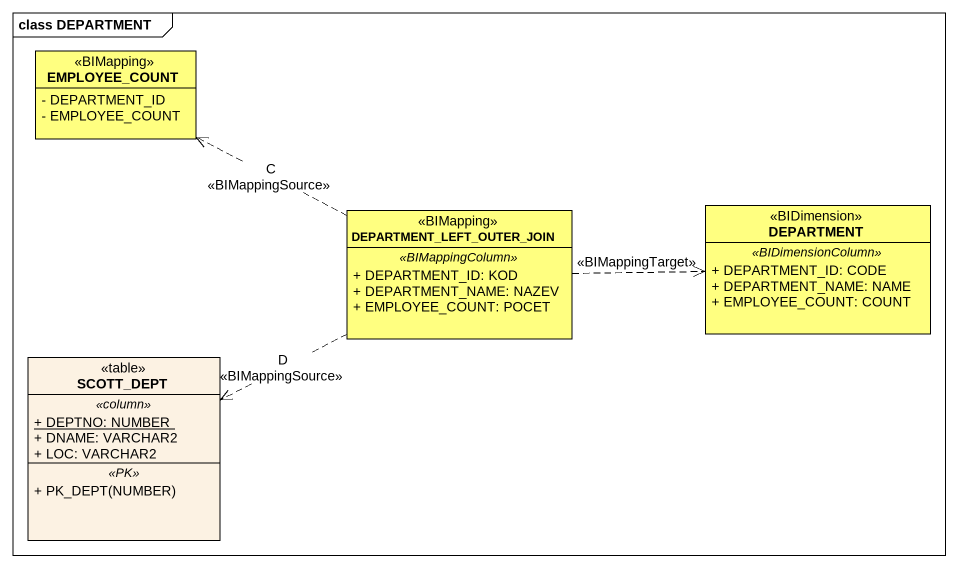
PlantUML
@startuml
mainframe class DEPARTMENT
hide circle
hide empty members
skinparam classAttributeIconSize 0
class EMPLOYEE_COUNT <<BIMapping>> #FFFF80 {
  - DEPARTMENT_ID
  - EMPLOYEE_COUNT
}
class DEPARTMENT_LEFT_OUTER_JOIN <<BIMapping>> #FFFF80 {
  .. <<BIMappingColumn>> ..
  + DEPARTMENT_ID: KOD
  + DEPARTMENT_NAME: NAZEV
  + EMPLOYEE_COUNT: POCET
}
class DEPARTMENT <<BIDimension>> #FFFF80 {
  .. <<BIDimensionColumn>> ..
  + DEPARTMENT_ID: CODE
  + DEPARTMENT_NAME: NAME
  + EMPLOYEE_COUNT: COUNT
}
class SCOTT_DEPT <<table>> {
  .. <<column>> ..
  {static} + DEPTNO: NUMBER
  + DNAME: VARCHAR2
  + LOC: VARCHAR2
  .. <<PK>> ..
  + PK_DEPT(NUMBER)
}
DEPARTMENT_LEFT_OUTER_JOIN .left.> EMPLOYEE_COUNT : C\n<<BIMappingSource>>
DEPARTMENT_LEFT_OUTER_JOIN .right.> DEPARTMENT : <<BIMappingTarget>>
DEPARTMENT_LEFT_OUTER_JOIN .left.> SCOTT_DEPT : D\n<<BIMappingSource>>
@enduml
